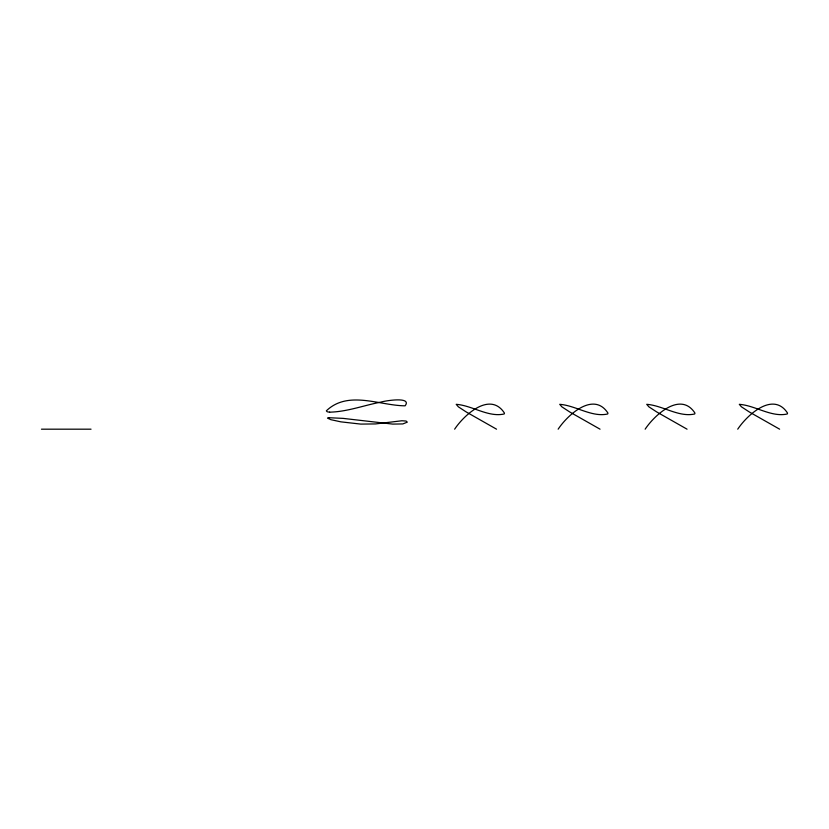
<?xml version="1.0" encoding="UTF-8"?>
<svg xmlns="http://www.w3.org/2000/svg" width="829" height="829" viewBox="0 0 829 829"><rect width="100%" height="100%" fill="white"/><g stroke="black" fill="none" stroke-linecap="round" stroke-linejoin="round"><path stroke-width="1.24" d="M454.634 429.184C464.416 414.521 490.312 391.133 504.467 413.122L504.208 413.982C488.302 417.557 472.271 405.505 456.219 404.324L458.364 406.832L466.271 411.992L496.54 429.184M558.145 429.184C567.927 414.521 593.823 391.133 607.968 413.122L607.709 413.982C591.802 417.557 575.772 405.505 559.73 404.324L561.865 406.832L569.772 411.992L600.051 429.184M645.149 429.184C654.931 414.521 680.827 391.133 694.971 413.122L694.712 413.982C678.806 417.557 662.785 405.505 646.734 404.324L648.879 406.832L656.786 411.992L687.054 429.184M737.727 429.184C747.509 414.521 773.405 391.133 787.55 413.122L787.291 413.982C771.384 417.557 755.354 405.505 739.313 404.324L741.447 406.832L749.354 411.992L779.633 429.184M328.926 417.712L343.082 418.376L392.718 424.096L402.821 423.93L407.308 422.158L406.117 421.049L401.92 420.759L375.485 423.93L360.77 424.096L340.885 421.847L330.926 419.692L327.528 418.148A14.507 1.482 6.9 0 1 328.968 417.723M41.45 429.184L91.035 429.184M329.59 412.168C347.164 411.795 363.9 405.35 381.039 402.075C384.273 400.935 412.438 396.138 405.132 405.816C379.62 405.65 348.159 389.951 326.367 410.811L326.947 411.588A17.792 3.471 -13.4 0 0 329.631 412.148"/></g></svg>
